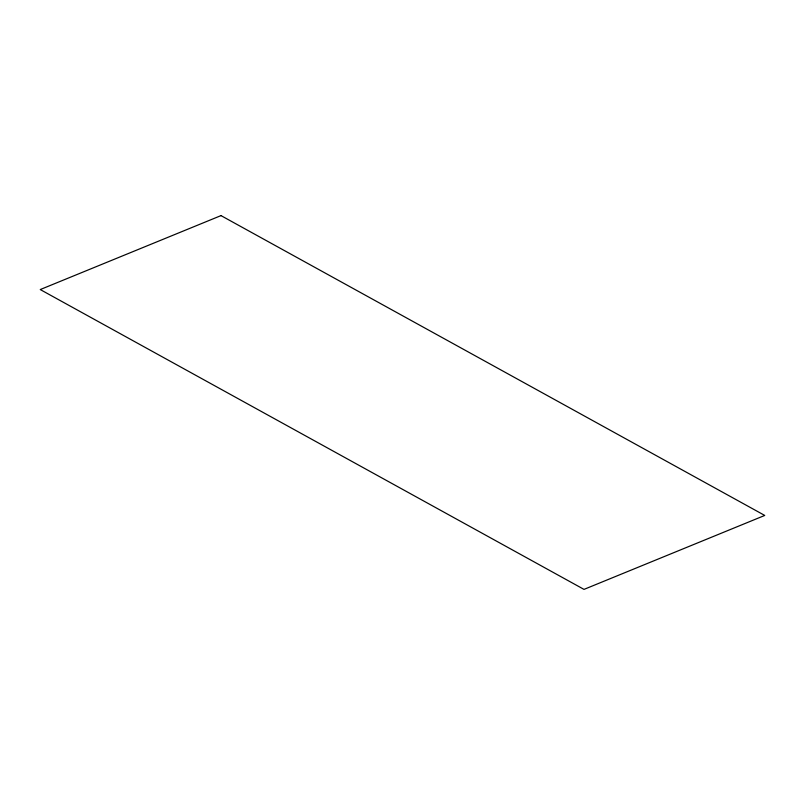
<?xml version="1.0" encoding="UTF-8"?>
<svg xmlns="http://www.w3.org/2000/svg" width="805" height="805" viewBox="0 0 805 805"><rect width="100%" height="100%" fill="white"/><g stroke="black" fill="none" stroke-linecap="round" stroke-linejoin="round"><path stroke-width="1.21" d="M220.993 215.609L40.25 289.559L584.007 589.391L764.75 515.442L220.993 215.609"/></g></svg>
